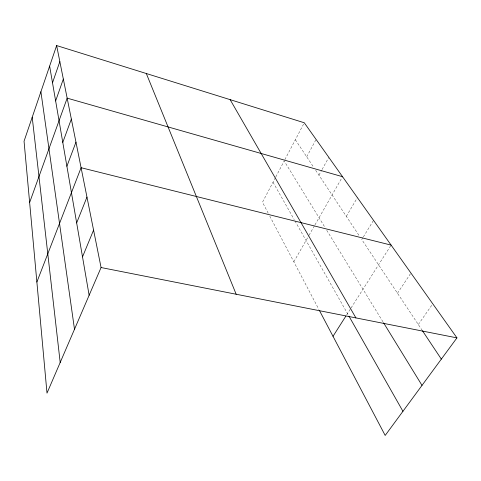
<?xml version="1.0" encoding="UTF-8"?>
<svg xmlns="http://www.w3.org/2000/svg" width="481" height="481" viewBox="0 0 481 481"><rect width="100%" height="100%" fill="white"/><g stroke="black" fill="none" stroke-linecap="round" stroke-linejoin="round"><path stroke-width="0.36" stroke-dasharray="2.4 1.8" d="M275.451 177.579L262.476 202.267L268.38 213.486M275.805 176.912L284.181 160.973L325.21 227.778M284.878 159.65L304.269 122.763M306.71 156.812L316.095 139.424M318.927 175.168L321.753 170.076M322.108 169.438L328.818 157.353M293.819 261.82L308.646 235.924M309.012 235.275L314.592 225.535M314.959 224.886L342.544 176.695M346.326 216.348L357.401 197.625M362.939 237.626L361.766 239.544L422.011 330.086M363.335 236.983L373.527 220.346M346.693 314.827L350.673 308.58M351.07 307.954L391.101 245.106M397.492 293.236L410.93 273.04M418.314 324.531L432.768 303.812M295.346 139.73L313.636 167.214M315.668 170.274L359.734 236.49M326.749 230.285L383.165 322.138M273.01 182.227L294.234 219.643M294.967 220.947L348.593 315.494M269.775 216.125L318.903 309.487"/><path stroke-width="0.72" d="M56.632 45.563L24.05 141.204L47 393.127L101.07 267.538L56.632 45.563L304.269 122.763L456.95 337.878L385.185 435.437L319.588 310.792M52.507 82.792L59.842 61.61M55.634 100.926L63.336 79.07M29.636 202.513L67.16 98.148L342.544 176.695M62.783 142.4L71.35 119.084M66.895 166.264L75.968 142.154M36.881 282.028L81.085 167.707L391.101 245.106M76.659 222.913L86.965 197.078M82.516 256.884L93.579 230.11M333.014 336.303L345.887 316.089M101.07 267.538L456.95 337.878M422.426 330.706L441.33 359.115M383.555 322.775L422.005 385.377M230.134 99.657L355.916 317.911M348.959 316.137L402.934 411.303M146.314 73.521L236.171 294.24M49.633 66.107L89.129 295.274M40.903 91.727L74.495 329.269M32.209 117.244L60.191 362.494"/></g></svg>
